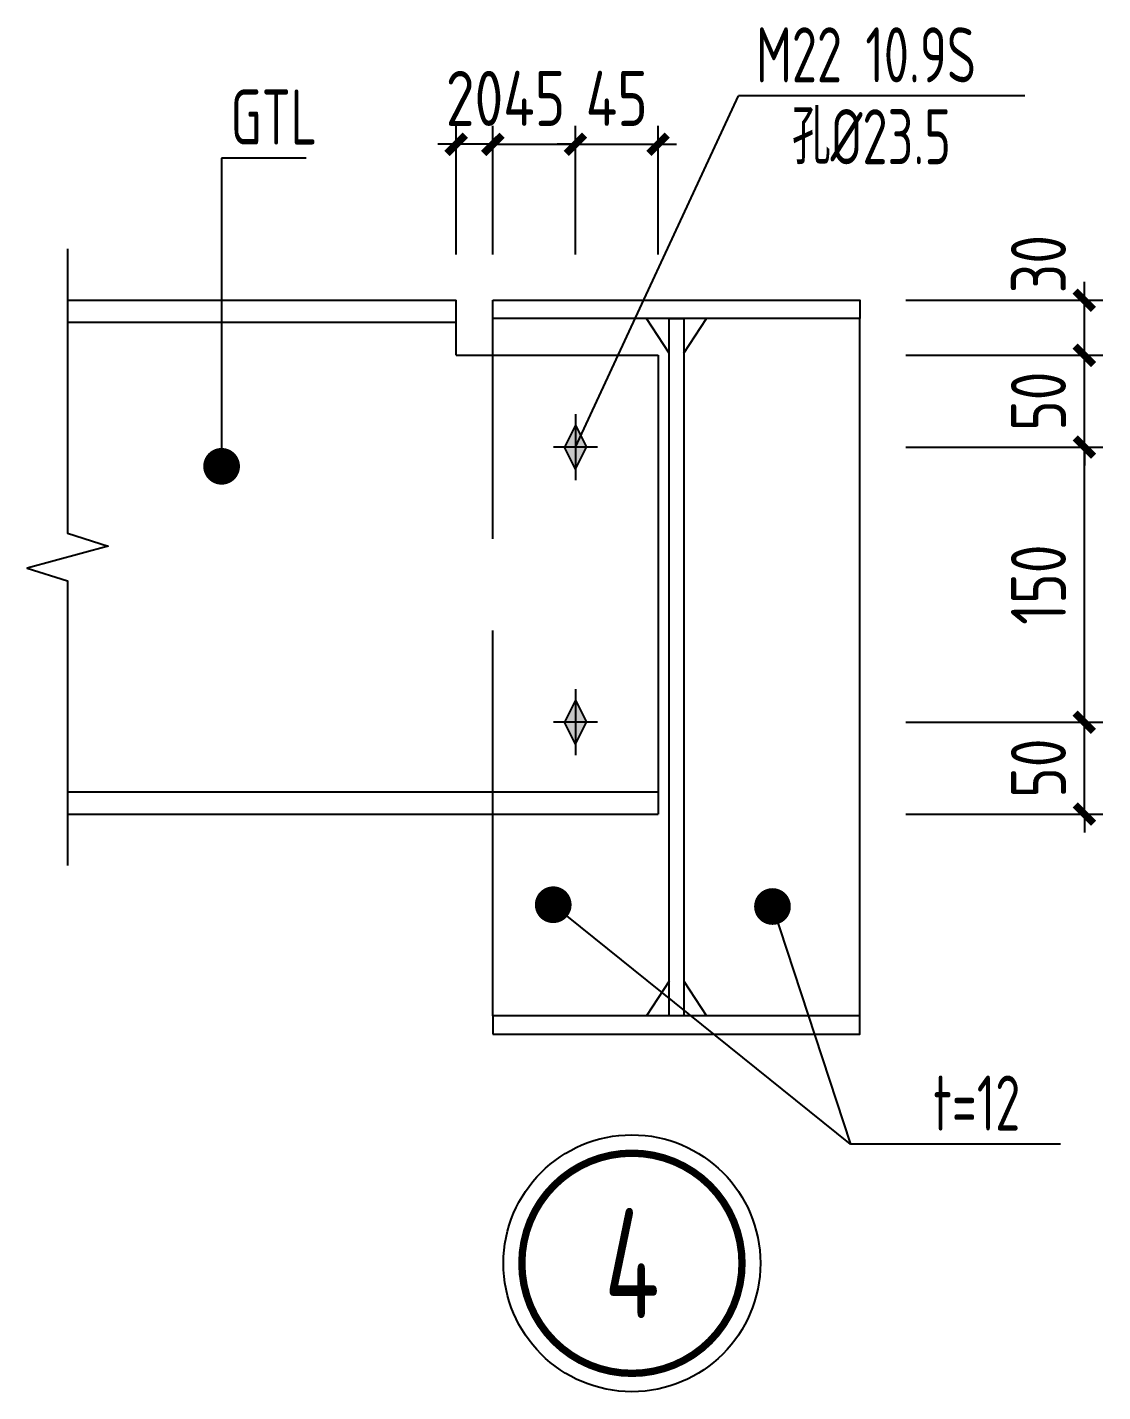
# Model space of a CAD drawing. Extents: x -89996 to 1006241, y -2176 to 440573.
# Drawn here: x 774943 to 777874, y 158207 to 161925 of the extents above; entities that cross this region are included whole.
import ezdxf
from ezdxf.enums import TextEntityAlignment as Align

# ---------------------------------------------------------------- set-up
doc = ezdxf.new("R2010")
doc.units = 0
doc.header["$LTSCALE"] = 1000
doc.header["$MEASUREMENT"] = 0
doc.linetypes.add('DASHED', pattern=[0.75, 0.5, -0.25])
for name, color, linetype in [('AXIS', 3, 'Continuous'), ('BOLT', 251, 'Continuous'), ('GL', 150, 'Continuous'), ('PZ', 202, 'Continuous'), ('TEXT', 7, 'Continuous'), ('THIN', 7, 'Continuous'), ('型钢', 6, 'Continuous'), ('引出线', 3, 'Continuous')]:
    doc.layers.add(name, color=color, linetype=linetype)
doc.styles.add('TSSD_Dimension', font='Tssdeng.shx', dxfattribs={"width": 0.8, "bigfont": 'hztxt.shx'})
doc.styles.add('TSSD_Num', font='Tssdeng.shx', dxfattribs={"width": 0.7, "bigfont": 'hztxt.shx'})
doc.styles.add('TSSD_Rein', font='Tssdeng.shx', dxfattribs={"width": 0.7, "bigfont": 'hztxt.shx'})
doc.dimstyles.new('TSSD_10_50', dxfattribs={"dimtxt": 150, "dimasz": 50, "dimexe": 50, "dimexo": 125, "dimgap": 50, "dimtad": 1, "dimdec": 0, "dimlfac": 0.2, "dimzin": 0, "dimdsep": 46, "dimtxsty": 'TSSD_Dimension', "dimblk": 'ARCHTICK', "dimcen": 0, "dimdle": 50, "dimclrt": 7, "dimadec": 0, "dimazin": 0, "dimtfac": 1, "dimtdec": 0, "dimtix": 1, "dimtmove": 2, "dimatfit": 3, "dimfxl": 0, "dimtolj": 1, "dimtzin": 0, "dimarcsym": 0})

# ---------------------------------------------------------------- blocks, each defined once
blk = doc.blocks.new('_ArchTick')
at = {"color": 0, "linetype": 'ByBlock', "const_width": 0.4}
blk.add_lwpolyline([(-0.5, -0.5), (0.5, 0.5)], dxfattribs=at)
blk = doc.blocks.new('*D2565')
at = {"layer": 'AXIS', "color": 0, "lineweight": -2, "transparency": 16777216}
for p, q in [((777823.7, 160031.3), (777823.7, 160081.3)), ((777337, 160031.3), (777873.7, 160031.3)), ((777823.7, 159781.3), (777823.7, 160031.3)), ((777337, 159781.3), (777873.7, 159781.3)), ((777823.7, 159781.3), (777823.7, 159731.3))]:
    blk.add_line(p, q, dxfattribs=at)
at = {"layer": 'Defpoints', "color": 0, "transparency": 16777216}
for p in [(777212, 160031.3), (777823.7, 160031.3), (777212, 159781.3)]:
    blk.add_point(p, dxfattribs=at)
at = {"layer": 'AXIS', "color": 0, "lineweight": -2, "transparency": 16777216, "xscale": 50, "yscale": 50, "zscale": 50}
for p, rotation in [((777823.7, 160031.3), 270), ((777823.7, 159781.3), 90)]:
    blk.add_blockref('_ArchTick', p, dxfattribs=dict(at, rotation=rotation))
at = {"layer": 'AXIS', "color": 7, "transparency": 16777216, "insert": (777698.7, 159906.3), "char_height": 150, "attachment_point": 5, "rotation": 90, "style": 'TSSD_Dimension'}
blk.add_mtext('\\A1;50', dxfattribs=at)
blk = doc.blocks.new('*D2566')
at = {"layer": 'AXIS', "color": 0, "lineweight": -2, "transparency": 16777216}
for p, q in [((777823.7, 159981.3), (777823.7, 160831.3)), ((777337, 160781.3), (777873.7, 160781.3)), ((777337, 160031.3), (777873.7, 160031.3))]:
    blk.add_line(p, q, dxfattribs=at)
at = {"layer": 'Defpoints', "color": 0, "transparency": 16777216}
for p in [(777212, 160781.3), (777823.7, 160781.3), (777212, 160031.3)]:
    blk.add_point(p, dxfattribs=at)
at = {"layer": 'AXIS', "color": 0, "lineweight": -2, "transparency": 16777216, "xscale": 50, "yscale": 50, "zscale": 50}
for p, rotation in [((777823.7, 160781.3), 90), ((777823.7, 160031.3), 270)]:
    blk.add_blockref('_ArchTick', p, dxfattribs=dict(at, rotation=rotation))
at = {"layer": 'AXIS', "color": 7, "transparency": 16777216, "insert": (777698.7, 160406.3), "char_height": 150, "attachment_point": 5, "rotation": 90, "style": 'TSSD_Dimension'}
blk.add_mtext('\\A1;150', dxfattribs=at)
blk = doc.blocks.new('*D2567')
at = {"layer": 'AXIS', "color": 0, "lineweight": -2, "transparency": 16777216}
for p, q in [((777823.7, 161031.3), (777823.7, 161081.3)), ((777337, 161031.3), (777873.7, 161031.3)), ((777823.7, 160781.3), (777823.7, 161031.3)), ((777337, 160781.3), (777873.7, 160781.3)), ((777823.7, 160781.3), (777823.7, 160731.3))]:
    blk.add_line(p, q, dxfattribs=at)
at = {"layer": 'Defpoints', "color": 0, "transparency": 16777216}
for p in [(777212, 161031.3), (777823.7, 161031.3), (777212, 160781.3)]:
    blk.add_point(p, dxfattribs=at)
at = {"layer": 'AXIS', "color": 0, "lineweight": -2, "transparency": 16777216, "xscale": 50, "yscale": 50, "zscale": 50}
for p, rotation in [((777823.7, 161031.3), 270), ((777823.7, 160781.3), 90)]:
    blk.add_blockref('_ArchTick', p, dxfattribs=dict(at, rotation=rotation))
at = {"layer": 'AXIS', "color": 7, "transparency": 16777216, "insert": (777698.7, 160906.3), "char_height": 150, "attachment_point": 5, "rotation": 90, "style": 'TSSD_Dimension'}
blk.add_mtext('\\A1;50', dxfattribs=at)
blk = doc.blocks.new('*D2568')
at = {"layer": 'AXIS', "color": 0, "lineweight": -2, "transparency": 16777216}
for p, q in [((777823.7, 160981.3), (777823.7, 161231.3)), ((777337, 161181.3), (777873.7, 161181.3)), ((777337, 161031.3), (777873.7, 161031.3))]:
    blk.add_line(p, q, dxfattribs=at)
at = {"layer": 'Defpoints', "color": 0, "transparency": 16777216}
for p in [(777212, 161181.3), (777823.7, 161181.3), (777212, 161031.3)]:
    blk.add_point(p, dxfattribs=at)
at = {"layer": 'AXIS', "color": 0, "lineweight": -2, "transparency": 16777216, "xscale": 50, "yscale": 50, "zscale": 50}
for p, rotation in [((777823.7, 161181.3), 90), ((777823.7, 161031.3), 270)]:
    blk.add_blockref('_ArchTick', p, dxfattribs=dict(at, rotation=rotation))
at = {"layer": 'AXIS', "color": 7, "transparency": 16777216, "insert": (777698.7, 161279.8), "char_height": 150, "attachment_point": 5, "rotation": 90, "style": 'TSSD_Dimension'}
blk.add_mtext('\\A1;30', dxfattribs=at)
blk = doc.blocks.new('*D2569')
at = {"layer": 'AXIS', "color": 0, "lineweight": -2, "transparency": 16777216}
for p, q in [((776212, 161306.3), (776212, 161656.3)), ((776437, 161306.3), (776437, 161656.3)), ((776212, 161606.3), (776162, 161606.3)), ((776212, 161606.3), (776437, 161606.3)), ((776437, 161606.3), (776487, 161606.3))]:
    blk.add_line(p, q, dxfattribs=at)
at = {"layer": 'Defpoints', "color": 0, "transparency": 16777216}
for p in [(776437, 161606.3), (776212, 161181.3), (776437, 161181.3)]:
    blk.add_point(p, dxfattribs=at)
at = {"layer": 'AXIS', "color": 0, "lineweight": -2, "transparency": 16777216, "xscale": 50, "yscale": 50, "zscale": 50}
blk.add_blockref('_ArchTick', (776212, 161606.3), dxfattribs=at)
at = {"layer": 'AXIS', "color": 0, "lineweight": -2, "transparency": 16777216, "xscale": 50, "yscale": 50, "zscale": 50, "rotation": 180}
blk.add_blockref('_ArchTick', (776437, 161606.3), dxfattribs=at)
at = {"layer": 'AXIS', "color": 7, "transparency": 16777216, "insert": (776324.5, 161731.3), "char_height": 150, "attachment_point": 5, "style": 'TSSD_Dimension'}
blk.add_mtext('\\A1;45', dxfattribs=at)
blk = doc.blocks.new('*D2570')
at = {"layer": 'AXIS', "color": 0, "lineweight": -2, "transparency": 16777216}
for p, q in [((776437, 161306.3), (776437, 161656.3)), ((776662, 161306.3), (776662, 161656.3)), ((776437, 161606.3), (776387, 161606.3)), ((776437, 161606.3), (776662, 161606.3)), ((776662, 161606.3), (776712, 161606.3))]:
    blk.add_line(p, q, dxfattribs=at)
at = {"layer": 'Defpoints', "color": 0, "transparency": 16777216}
for p in [(776662, 161606.3), (776437, 161181.3), (776662, 161181.3)]:
    blk.add_point(p, dxfattribs=at)
at = {"layer": 'AXIS', "color": 0, "lineweight": -2, "transparency": 16777216, "xscale": 50, "yscale": 50, "zscale": 50}
blk.add_blockref('_ArchTick', (776437, 161606.3), dxfattribs=at)
at = {"layer": 'AXIS', "color": 0, "lineweight": -2, "transparency": 16777216, "xscale": 50, "yscale": 50, "zscale": 50, "rotation": 180}
blk.add_blockref('_ArchTick', (776662, 161606.3), dxfattribs=at)
at = {"layer": 'AXIS', "color": 7, "transparency": 16777216, "insert": (776549.5, 161731.3), "char_height": 150, "attachment_point": 5, "style": 'TSSD_Dimension'}
blk.add_mtext('\\A1;45', dxfattribs=at)
blk = doc.blocks.new('*D2571')
at = {"layer": 'AXIS', "color": 0, "lineweight": -2, "transparency": 16777216}
for p, q in [((776112, 161306.3), (776112, 161656.3)), ((776212, 161306.3), (776212, 161656.3)), ((776112, 161606.3), (776062, 161606.3)), ((776212, 161606.3), (776112, 161606.3)), ((776212, 161606.3), (776262, 161606.3))]:
    blk.add_line(p, q, dxfattribs=at)
at = {"layer": 'Defpoints', "color": 0, "transparency": 16777216}
for p in [(776112, 161606.3), (776112, 161181.3), (776212, 161181.3)]:
    blk.add_point(p, dxfattribs=at)
at = {"layer": 'AXIS', "color": 0, "lineweight": -2, "transparency": 16777216, "xscale": 50, "yscale": 50, "zscale": 50}
blk.add_blockref('_ArchTick', (776112, 161606.3), dxfattribs=at)
at = {"layer": 'AXIS', "color": 0, "lineweight": -2, "transparency": 16777216, "xscale": 50, "yscale": 50, "zscale": 50, "rotation": 180}
blk.add_blockref('_ArchTick', (776212, 161606.3), dxfattribs=at)
at = {"layer": 'AXIS', "color": 7, "transparency": 16777216, "insert": (776162, 161731.3), "char_height": 150, "attachment_point": 5, "style": 'TSSD_Dimension'}
blk.add_mtext('\\A1;20', dxfattribs=at)
blk = doc.blocks.new('ts_idx2')
at = {"color": 0, "linetype": 'ByBlock', "lineweight": -2, "const_width": 0.0333}
blk.add_lwpolyline([(-0.5, 0, 1), (0.5, 0, 1)], format="xyb", close=True, dxfattribs=at)
at = {"color": 0, "linetype": 'ByBlock', "lineweight": -2}
blk.add_circle((0, 0), 0.5833, dxfattribs=at)
at = {"color": 0, "linetype": 'ByBlock', "lineweight": -2, "style": 'TSSD_Num', "width": 0.7}
blk.add_attdef('A', text='', height=0.5, dxfattribs=at).set_placement((0, 0), align=Align.MIDDLE_CENTER)

msp = doc.modelspace()

# ---------------------------------------------------------------- hatches: boundary and pattern name
at = {"layer": 'BOLT'}
for points in [[(776437.04, 160841.31), (776467.04, 160781.31), (776437.04, 160721.31), (776407.04, 160781.31)], [(776437.04, 160091.31), (776467.04, 160031.31), (776437.04, 159971.31), (776407.04, 160031.31)]]:
    msp.add_hatch(color=256, dxfattribs=at).paths.add_polyline_path(points)

# ---------------------------------------------------------------- linework, layer by layer
for p, q in [((776437.04, 160871.31), (776437.04, 160691.31)), ((776437.04, 160841.31), (776407.04, 160781.31)), ((776437.04, 160841.31), (776467.04, 160781.31)), ((776497.04, 160781.31), (776377.04, 160781.31)), ((776437.04, 160721.31), (776407.04, 160781.31)), ((776437.04, 160721.31), (776467.04, 160781.31)), ((776437.04, 160121.31), (776437.04, 159941.31)), ((776437.04, 160091.31), (776407.04, 160031.31)), ((776437.04, 160091.31), (776467.04, 160031.31)), ((776497.04, 160031.31), (776377.04, 160031.31)), ((776437.04, 159971.31), (776407.04, 160031.31)), ((776437.04, 159971.31), (776467.04, 160031.31))]:
    msp.add_line(p, q, dxfattribs=at)
at = {"layer": 'GL'}
for p, q in [((775053.26, 161181.31), (776112.04, 161181.31)), ((776112.04, 161031.31), (776112.04, 161181.31)), ((775053.26, 161121.31), (776112.04, 161121.31)), ((776112.04, 161031.31), (776662.04, 161031.31)), ((776662.04, 161031.31), (776662.04, 159781.31)), ((775053.26, 159841.31), (776662.04, 159841.31)), ((775053.26, 159781.31), (776662.04, 159781.31))]:
    msp.add_line(p, q, dxfattribs=at)
msp.add_lwpolyline([(775053.26, 161321.31), (775053.26, 160546.31), (775163.26, 160511.31), (774943.26, 160451.31), (775053.26, 160416.31), (775053.26, 159641.31)], dxfattribs=at)
at = {"layer": 'PZ'}
for p, q in [((776212.04, 161031.31), (776212.04, 161131.31)), ((776692.04, 161036.91), (776630.17, 161131.31)), ((776732.04, 161036.91), (776793.91, 161131.31)), ((777212.04, 159231.31), (777212.04, 161131.31)), ((776212.04, 159231.31), (776212.04, 159781.31)), ((776692.04, 159325.71), (776630.17, 159231.31)), ((776732.04, 159325.71), (776793.91, 159231.31))]:
    msp.add_line(p, q, dxfattribs=at)
at = {"layer": 'PZ', "linetype": 'DASHED'}
msp.add_line((776212.04, 159781.31), (776212.04, 161031.31), dxfattribs=at)
at = {"layer": '型钢'}
for points in [[(776212.04, 161181.31), (777212.04, 161181.31), (777212.04, 161131.31), (776212.04, 161131.31)], [(776692.04, 161131.31), (776732.04, 161131.31), (776732.04, 159231.31), (776692.04, 159231.31)], [(776212.04, 159181.31), (777212.04, 159181.31), (777212.04, 159231.31), (776212.04, 159231.31)]]:
    msp.add_lwpolyline(points, close=True, dxfattribs=at)
at = {"layer": '引出线'}
for p, q in [((776437.04, 160781.31), (776881.04, 161738.08)), ((777661.2, 161738.08), (776881.04, 161738.08)), ((775703.6, 161568.57), (775472.7, 161568.57)), ((775472.7, 161568.57), (775472.7, 160728.78)), ((777186.28, 158881.6), (776376.39, 159534.08)), ((776973.86, 159529.25), (777186.28, 158881.6)), ((777759.15, 158881.6), (777186.28, 158881.6))]:
    msp.add_line(p, q, dxfattribs=at)
at = {"layer": '引出线', "const_width": 50}
for points in [[(775447.7, 160728.78, 1), (775497.7, 160728.78, 1)], [(776351.39, 159534.08, 1), (776401.39, 159534.08, 1)], [(776948.86, 159529.25, 1), (776998.86, 159529.25, 1)]]:
    msp.add_lwpolyline(points, format="xyb", close=True, dxfattribs=at)

# ---------------------------------------------------------------- block references
at = {"layer": 'THIN'}
ref = msp.add_blockref('ts_idx2', (776590.88, 158557.05), dxfattribs=dict(at, xscale=600, yscale=600, zscale=600))
ref.add_attrib('1', '4', dxfattribs={"height": 300, "style": 'TSSD_Num', "width": 0.7}).set_placement((776590.88, 158557.05), align=Align.MIDDLE_CENTER)

# ---------------------------------------------------------------- texts
at = {"layer": 'TEXT', "style": 'TSSD_Rein', "width": 0.7}
for s, p in [('M22 10.9S', (776928.92, 161775.16)), ('GTL', (775497.04, 161605.66)), ('孔%%C23.5', (777027.28, 161551.99)), ('t=12', (777411.63, 158918.69))]:
    msp.add_text(s, height=150, dxfattribs=at).set_placement(p)

# ---------------------------------------------------------------- dimensions: what is measured, and where the dimension line sits
at = {"layer": 'AXIS'}
for base, p1, p2, picture, middle in [((776112.04, 161606.32), (776212.04, 161181.31), (776112.04, 161181.31), '*D2571', (776162.04, 161731.32)), ((776437.04, 161606.32), (776212.04, 161181.31), (776437.04, 161181.31), '*D2569', (776324.54, 161731.32)), ((776662.04, 161606.32), (776437.04, 161181.31), (776662.04, 161181.31), '*D2570', (776549.54, 161731.32))]:
    dim = msp.add_linear_dim(base=base, p1=p1, p2=p2, dimstyle='TSSD_10_50', dxfattribs=at)
    dim.commit()
    dim.dimension.update_dxf_attribs({"geometry": picture, "text_midpoint": middle})
dim = msp.add_linear_dim(base=(777823.74, 161181.31), p1=(777212.04, 161031.31), p2=(777212.04, 161181.31), angle=90, dimstyle='TSSD_10_50', dxfattribs=at)
dim.commit()
dim.dimension.update_dxf_attribs({"geometry": '*D2568', "text_midpoint": (777698.74, 161279.77), "dimtype": 128})
for base, p1, p2, picture, middle in [((777823.74, 161031.31), (777212.04, 160781.31), (777212.04, 161031.31), '*D2567', (777698.74, 160906.31)), ((777823.74, 160781.31), (777212.04, 160031.31), (777212.04, 160781.31), '*D2566', (777698.74, 160406.31)), ((777823.74, 160031.31), (777212.04, 159781.31), (777212.04, 160031.31), '*D2565', (777698.74, 159906.31))]:
    dim = msp.add_linear_dim(base=base, p1=p1, p2=p2, angle=90, dimstyle='TSSD_10_50', dxfattribs=at)
    dim.commit()
    dim.dimension.update_dxf_attribs({"geometry": picture, "text_midpoint": middle})

doc.saveas('drawing.dxf')
